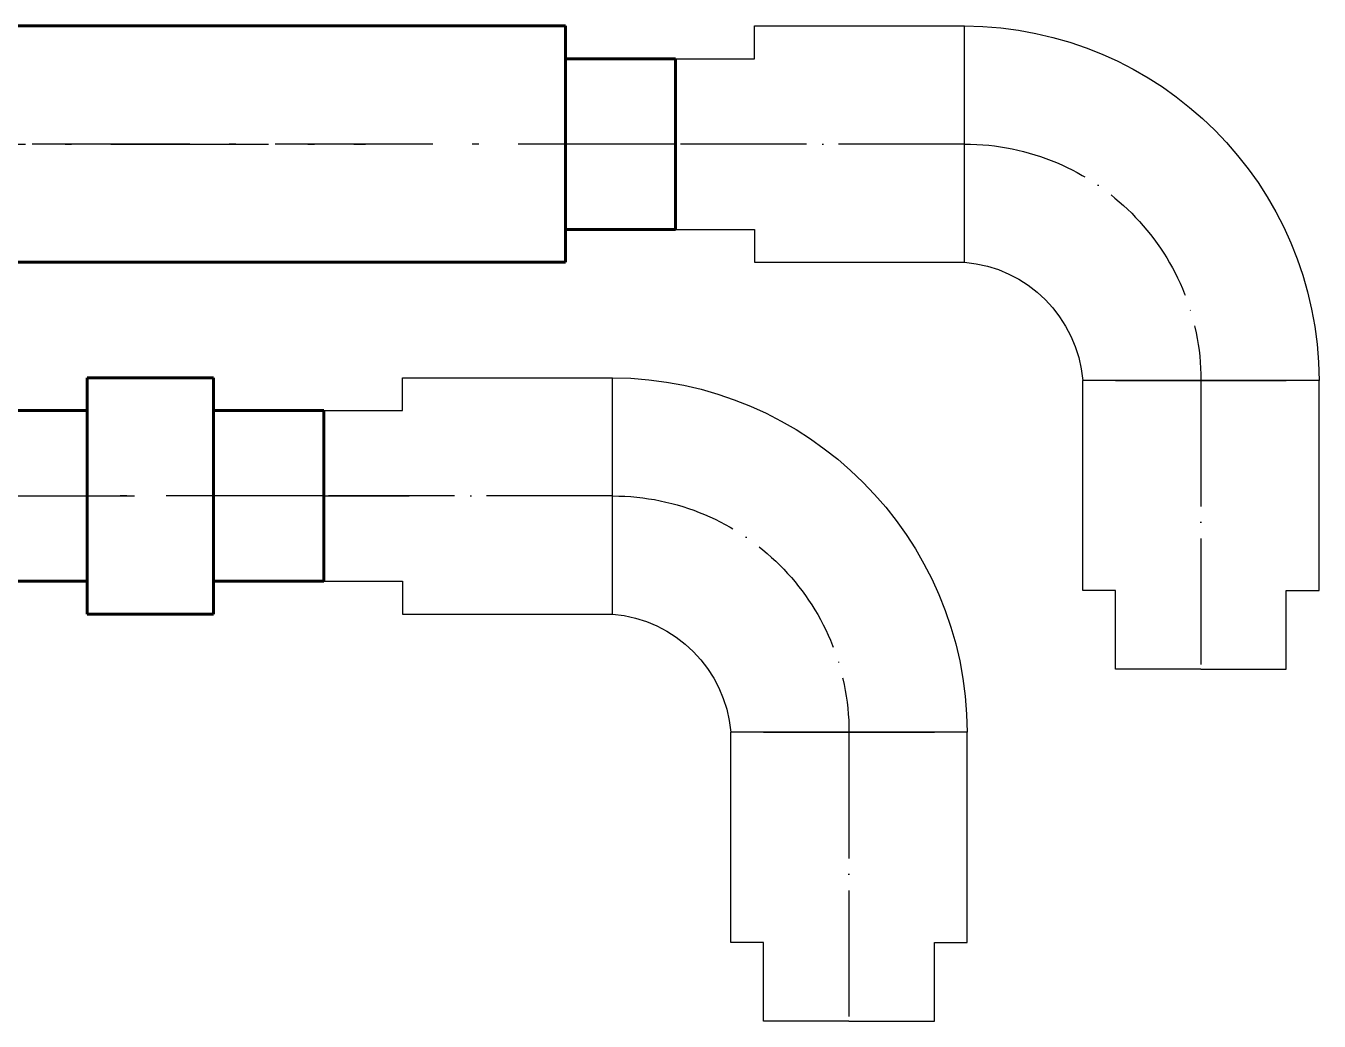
# Model space of a CAD drawing. Header units: metres. Extents: x 1642 to 8476, y 831 to 5441.
# Drawn here: x 7600 to 7846.2, y 2410.4 to 2599.9 of the extents above; entities that cross this region are included whole.
import ezdxf

# ---------------------------------------------------------------- set-up
doc = ezdxf.new("R2010")
doc.units = ezdxf.units.M
doc.linetypes.add('ACAD_ISO04W100', pattern=[30, 24, -3, 0, -3])
doc.linetypes.add('ACAD_ISO10W100', pattern=[18.5, 12, -3, 0.5, -3])
doc.layers.add('Объекты проект.', color=1, linetype='Continuous', lineweight=80)

# ---------------------------------------------------------------- blocks, each defined once
blk = doc.blocks.new('отвод 320')
at = {"color": 7, "linetype": 'Continuous', "lineweight": 30}
for p, q in [((5242.11, 1542.77), (5225.86, 1542.77)), ((5225.86, 1542.77), (5225.86, 1527.77)), ((5242.11, 1542.77), (5258.36, 1542.77)), ((5258.36, 1542.77), (5258.36, 1527.77)), ((5225.86, 1527.77), (5219.61, 1527.77)), ((5219.61, 1527.77), (5219.61, 1487.77)), ((5258.36, 1527.77), (5264.61, 1527.77)), ((5264.61, 1527.77), (5264.61, 1487.77)), ((5264.61, 1487.77), (5219.61, 1487.77)), ((5225.86, 1487.77), (5258.36, 1487.77)), ((5157.11, 1459.01), (5157.11, 1465.26)), ((5157.11, 1465.26), (5197.11, 1465.26)), ((5197.11, 1465.26), (5197.11, 1420.27)), ((5142.11, 1442.77), (5142.11, 1459.01)), ((5142.11, 1459.01), (5157.11, 1459.01)), ((5142.11, 1442.77), (5142.11, 1426.52)), ((5142.11, 1426.52), (5157.11, 1426.52)), ((5157.11, 1426.52), (5157.11, 1420.27)), ((5157.11, 1420.27), (5197.11, 1420.27))]:
    blk.add_line(p, q, dxfattribs=at)
at = {"color": 3, "linetype": 'ACAD_ISO04W100', "lineweight": 30}
for p, q in [((5242.11, 1487.77), (5242.11, 1542.77)), ((5197.11, 1442.77), (5142.11, 1442.77))]:
    blk.add_line(p, q, dxfattribs=at)
blk.add_arc((5197.11, 1487.77), 45, 270, 0, dxfattribs=at)
at = {"color": 7, "linetype": 'Continuous', "lineweight": 30}
for centre, radius, start, end in [((5195.03, 1489.84), 24.67, 274.8332, 355.1668), ((5196.79, 1488.09), 67.82, 270.2725, 359.7275)]:
    blk.add_arc(centre, radius, start, end, dxfattribs=at)
blk = doc.blocks.new('*U93')
at = {"color": 40, "linetype": 'ACAD_ISO10W100', "lineweight": 25, "ltscale": 0.5, "true_color": 0xf8d731}
for q in [(16.724, 0), (28.19, 0)]:
    blk.add_line((0, 0), q, dxfattribs=at)
at = {"layer": 'Объекты проект.', "lineweight": 60}
for p, q in [((4.2, 0), (4.2, 4.5)), ((4.2, 4.5), (4.2, -4.5)), ((4.2, 4.5), (28.13, 4.5)), ((4.2, 3.25), (0, 3.25)), ((0, 3.25), (0, -3.25)), ((4.2, 0), (4.2, 3.25)), ((0, -3.25), (4.2, -3.25)), ((4.2, -4.5), (28.467, -4.5))]:
    blk.add_line(p, q, dxfattribs=at)
blk = doc.blocks.new('*U132')
at = {"color": 40, "linetype": 'ACAD_ISO10W100', "lineweight": 25, "ltscale": 0.5, "true_color": 0xf8d731}
for q in [(-4.085, 0), (7.382, 0)]:
    blk.add_line((0, 0), q, dxfattribs=at)
at = {"layer": 'Объекты проект.', "lineweight": 60}
for p, q in [((4.2, 0), (4.2, 4.5)), ((4.2, 4.5), (4.2, -4.5)), ((4.2, 4.5), (7.322, 4.5)), ((4.2, 3.25), (0, 3.25)), ((0, 3.25), (0, -3.25)), ((4.2, 0), (4.2, 3.25)), ((0, -3.25), (4.2, -3.25)), ((4.2, -4.5), (7.659, -4.5))]:
    blk.add_line(p, q, dxfattribs=at)
blk = doc.blocks.new('*U131')
at = {"color": 40, "linetype": 'ACAD_ISO10W100', "lineweight": 25, "ltscale": 0.5, "true_color": 0xf8d731}
for q in [(-3.257, 0), (8.21, 0)]:
    blk.add_line((0, 0), q, dxfattribs=at)
at = {"layer": 'Объекты проект.', "lineweight": 60}
for p, q in [((4.2, 0), (4.2, 4.5)), ((4.2, 4.5), (4.2, -4.5)), ((4.2, 4.5), (8.15, 4.5)), ((4.2, 3.25), (0, 3.25)), ((0, 3.25), (0, -3.25)), ((4.2, 0), (4.2, 3.25)), ((0, -3.25), (4.2, -3.25)), ((4.2, -4.5), (8.487, -4.5))]:
    blk.add_line(p, q, dxfattribs=at)

msp = doc.modelspace()

# ---------------------------------------------------------------- block references
at = {"color": 5, "lineweight": 35, "yscale": 5, "zscale": 5, "rotation": 180}
for name, p, xscale in [('*U93', (7523.704, 2577.416), -5), ('*U93', (7723.704, 2577.416), 5), ('*U132', (7590.704, 2510.416), -5), ('*U131', (7656.704, 2510.416), 5)]:
    msp.add_blockref(name, p, dxfattribs=dict(at, xscale=xscale))
at = {"color": 5, "lineweight": 35, "xscale": -1, "rotation": 180}
for p in [(2581.591, 4020.181), (2514.591, 3953.181)]:
    msp.add_blockref('отвод 320', p, dxfattribs=at)

doc.saveas('drawing.dxf')
